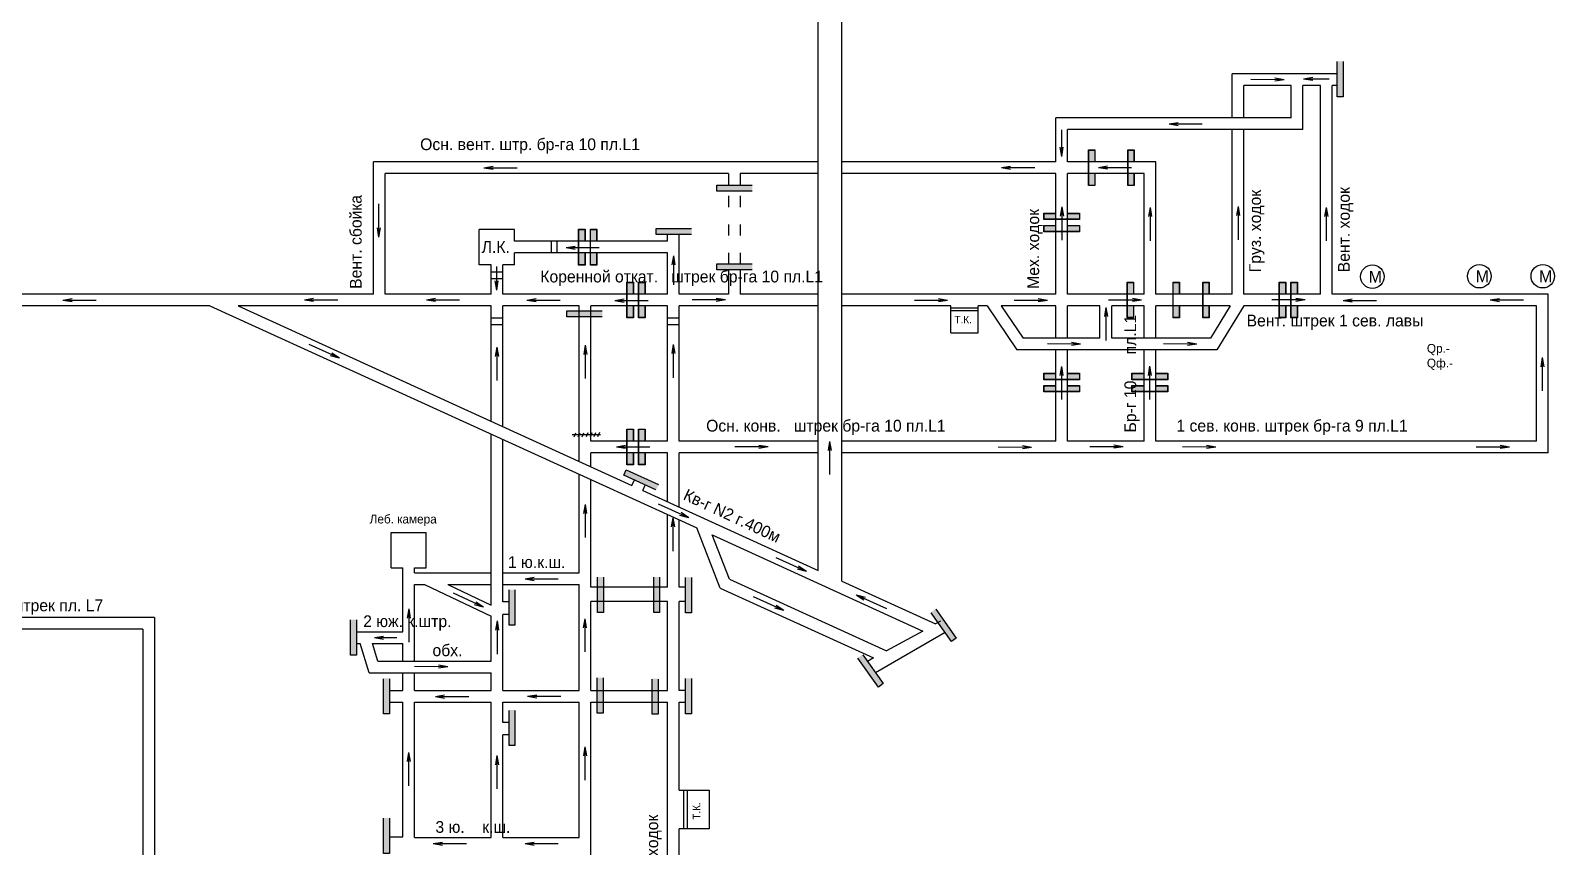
# Model space of a CAD drawing. Header units: millimetres. Extents: x -1405 to 845, y -571 to 479.
# Drawn here: x 58 to 576, y -167 to 111 of the extents above; entities that cross this region are included whole.
import ezdxf

# ---------------------------------------------------------------- set-up
doc = ezdxf.new("R2010")
doc.units = ezdxf.units.MM
for name, color, linetype in [('Датчики метана', 7, 'Continuous'), ('Двери', 7, 'Continuous'), ('Перемычки', 7, 'Continuous'), ('Струя', 7, 'Continuous')]:
    doc.layers.add(name, color=color, linetype=linetype)

msp = doc.modelspace()

# ---------------------------------------------------------------- hatches: boundary and pattern name
at = {"layer": 'Двери'}
h = msp.add_hatch(color=256, dxfattribs=at)
h.paths.add_polyline_path([(419.97, 65.89), (419.97, 69.99), (417.77, 69.99), (417.77, 65.89), (417.87, 65.89), (417.87, 69.89), (419.87, 69.89), (419.87, 65.89)])
h.paths.add_polyline_path([(417.87, 61.89), (417.87, 65.89), (417.77, 65.89), (417.77, 61.89)])
h.paths.add_polyline_path([(419.97, 57.79), (419.97, 61.89), (419.87, 61.89), (419.87, 57.89), (417.87, 57.89), (417.87, 61.89), (417.77, 61.89), (417.77, 57.79)])
h = msp.add_hatch(color=3, dxfattribs=at)
h.paths.add_polyline_path([(419.87, 69.89), (417.87, 69.89), (417.87, 65.89), (419.87, 65.89)])
h.paths.add_polyline_path([(417.87, 57.89), (419.87, 57.89), (419.87, 61.89), (417.87, 61.89)])
h = msp.add_hatch(color=256, dxfattribs=at)
h.paths.add_polyline_path([(433.34, 65.89), (433.34, 69.99), (431.14, 69.99), (431.14, 65.89), (431.24, 65.89), (431.24, 69.89), (433.24, 69.89), (433.24, 65.89)])
h.paths.add_polyline_path([(431.24, 61.89), (431.24, 65.89), (431.14, 65.89), (431.14, 61.89)])
h.paths.add_polyline_path([(433.34, 57.79), (433.34, 61.89), (433.24, 61.89), (433.24, 57.89), (431.24, 57.89), (431.24, 61.89), (431.14, 61.89), (431.14, 57.79)])
h = msp.add_hatch(color=3, dxfattribs=at)
h.paths.add_polyline_path([(433.24, 69.89), (431.24, 69.89), (431.24, 65.89), (433.24, 65.89)])
h.paths.add_polyline_path([(431.24, 57.89), (433.24, 57.89), (433.24, 61.89), (431.24, 61.89)])
h = msp.add_hatch(color=256, dxfattribs=at)
h.paths.add_polyline_path([(406.65, 48.44), (402.55, 48.44), (402.55, 46.24), (406.65, 46.24), (406.65, 46.34), (402.65, 46.34), (402.65, 48.34), (406.65, 48.34)])
h.paths.add_polyline_path([(410.65, 46.34), (406.65, 46.34), (406.65, 46.24), (410.65, 46.24)])
h.paths.add_polyline_path([(414.75, 48.44), (410.65, 48.44), (410.65, 48.34), (414.65, 48.34), (414.65, 46.34), (410.65, 46.34), (410.65, 46.24), (414.75, 46.24)])
h = msp.add_hatch(color=3, dxfattribs=at)
h.paths.add_polyline_path([(402.65, 48.34), (402.65, 46.34), (406.65, 46.34), (406.65, 48.34)])
h.paths.add_polyline_path([(414.65, 46.34), (414.65, 48.34), (410.65, 48.34), (410.65, 46.34)])
h = msp.add_hatch(color=256, dxfattribs=at)
h.paths.add_polyline_path([(246.52, 38.89), (246.52, 42.99), (244.32, 42.99), (244.32, 38.89), (244.42, 38.89), (244.42, 42.89), (246.42, 42.89), (246.42, 38.89)])
h.paths.add_polyline_path([(244.42, 34.89), (244.42, 38.89), (244.32, 38.89), (244.32, 34.89)])
h.paths.add_polyline_path([(246.52, 30.79), (246.52, 34.89), (246.42, 34.89), (246.42, 30.89), (244.42, 30.89), (244.42, 34.89), (244.32, 34.89), (244.32, 30.79)])
h = msp.add_hatch(color=3, dxfattribs=at)
h.paths.add_polyline_path([(246.42, 42.89), (244.42, 42.89), (244.42, 38.89), (246.42, 38.89)])
h.paths.add_polyline_path([(244.42, 30.89), (246.42, 30.89), (246.42, 34.89), (244.42, 34.89)])
h = msp.add_hatch(color=256, dxfattribs=at)
h.paths.add_polyline_path([(250.52, 38.89), (250.52, 42.99), (248.32, 42.99), (248.32, 38.89), (248.42, 38.89), (248.42, 42.89), (250.42, 42.89), (250.42, 38.89)])
h.paths.add_polyline_path([(248.42, 34.89), (248.42, 38.89), (248.32, 38.89), (248.32, 34.89)])
h.paths.add_polyline_path([(250.52, 30.79), (250.52, 34.89), (250.42, 34.89), (250.42, 30.89), (248.42, 30.89), (248.42, 34.89), (248.32, 34.89), (248.32, 30.79)])
h = msp.add_hatch(color=3, dxfattribs=at)
h.paths.add_polyline_path([(250.42, 42.89), (248.42, 42.89), (248.42, 38.89), (250.42, 38.89)])
h.paths.add_polyline_path([(248.42, 30.89), (250.42, 30.89), (250.42, 34.89), (248.42, 34.89)])
h = msp.add_hatch(color=256, dxfattribs=at)
h.paths.add_polyline_path([(406.65, 44.28), (402.55, 44.28), (402.55, 42.08), (406.65, 42.08), (406.65, 42.18), (402.65, 42.18), (402.65, 44.18), (406.65, 44.18)])
h.paths.add_polyline_path([(410.65, 42.18), (406.65, 42.18), (406.65, 42.08), (410.65, 42.08)])
h.paths.add_polyline_path([(414.75, 44.28), (410.65, 44.28), (410.65, 44.18), (414.65, 44.18), (414.65, 42.18), (410.65, 42.18), (410.65, 42.08), (414.75, 42.08)])
h = msp.add_hatch(color=3, dxfattribs=at)
h.paths.add_polyline_path([(402.65, 44.18), (402.65, 42.18), (406.65, 42.18), (406.65, 44.18)])
h.paths.add_polyline_path([(414.65, 42.18), (414.65, 44.18), (410.65, 44.18), (410.65, 42.18)])
h = msp.add_hatch(color=256, dxfattribs=at)
h.paths.add_polyline_path([(262.94, 20.89), (262.94, 24.99), (260.74, 24.99), (260.74, 20.89), (260.84, 20.89), (260.84, 24.89), (262.84, 24.89), (262.84, 20.89)])
h.paths.add_polyline_path([(260.84, 16.89), (260.84, 20.89), (260.74, 20.89), (260.74, 16.89)])
h.paths.add_polyline_path([(262.94, 12.79), (262.94, 16.89), (262.84, 16.89), (262.84, 12.89), (260.84, 12.89), (260.84, 16.89), (260.74, 16.89), (260.74, 12.79)])
h = msp.add_hatch(color=3, dxfattribs=at)
h.paths.add_polyline_path([(262.84, 24.89), (260.84, 24.89), (260.84, 20.89), (262.84, 20.89)])
h.paths.add_polyline_path([(260.84, 12.89), (262.84, 12.89), (262.84, 16.89), (260.84, 16.89)])
h = msp.add_hatch(color=256, dxfattribs=at)
h.paths.add_polyline_path([(266.94, 20.89), (266.94, 24.99), (264.74, 24.99), (264.74, 20.89), (264.84, 20.89), (264.84, 24.89), (266.84, 24.89), (266.84, 20.89)])
h.paths.add_polyline_path([(264.84, 16.89), (264.84, 20.89), (264.74, 20.89), (264.74, 16.89)])
h.paths.add_polyline_path([(266.94, 12.79), (266.94, 16.89), (266.84, 16.89), (266.84, 12.89), (264.84, 12.89), (264.84, 16.89), (264.74, 16.89), (264.74, 12.79)])
h = msp.add_hatch(color=3, dxfattribs=at)
h.paths.add_polyline_path([(266.84, 24.89), (264.84, 24.89), (264.84, 20.89), (266.84, 20.89)])
h.paths.add_polyline_path([(264.84, 12.89), (266.84, 12.89), (266.84, 16.89), (264.84, 16.89)])
h = msp.add_hatch(color=256, dxfattribs=at)
h.paths.add_polyline_path([(433.12, 20.89), (433.12, 24.99), (430.92, 24.99), (430.92, 20.89), (431.02, 20.89), (431.02, 24.89), (433.02, 24.89), (433.02, 20.89)])
h.paths.add_polyline_path([(431.02, 16.89), (431.02, 20.89), (430.92, 20.89), (430.92, 16.89)])
h.paths.add_polyline_path([(433.12, 12.79), (433.12, 16.89), (433.02, 16.89), (433.02, 12.89), (431.02, 12.89), (431.02, 16.89), (430.92, 16.89), (430.92, 12.79)])
h = msp.add_hatch(color=3, dxfattribs=at)
h.paths.add_polyline_path([(433.02, 24.89), (431.02, 24.89), (431.02, 20.89), (433.02, 20.89)])
h.paths.add_polyline_path([(431.02, 12.89), (433.02, 12.89), (433.02, 16.89), (431.02, 16.89)])
h = msp.add_hatch(color=256, dxfattribs=at)
h.paths.add_polyline_path([(448.72, 20.89), (448.72, 24.99), (446.52, 24.99), (446.52, 20.89), (446.62, 20.89), (446.62, 24.89), (448.62, 24.89), (448.62, 20.89)])
h.paths.add_polyline_path([(446.62, 16.89), (446.62, 20.89), (446.52, 20.89), (446.52, 16.89)])
h.paths.add_polyline_path([(448.72, 12.79), (448.72, 16.89), (448.62, 16.89), (448.62, 12.89), (446.62, 12.89), (446.62, 16.89), (446.52, 16.89), (446.52, 12.79)])
h = msp.add_hatch(color=3, dxfattribs=at)
h.paths.add_polyline_path([(448.62, 24.89), (446.62, 24.89), (446.62, 20.89), (448.62, 20.89)])
h.paths.add_polyline_path([(446.62, 12.89), (448.62, 12.89), (448.62, 16.89), (446.62, 16.89)])
h = msp.add_hatch(color=256, dxfattribs=at)
h.paths.add_polyline_path([(458.83, 20.89), (458.83, 24.99), (456.63, 24.99), (456.63, 20.89), (456.73, 20.89), (456.73, 24.89), (458.73, 24.89), (458.73, 20.89)])
h.paths.add_polyline_path([(456.73, 16.89), (456.73, 20.89), (456.63, 20.89), (456.63, 16.89)])
h.paths.add_polyline_path([(458.83, 12.79), (458.83, 16.89), (458.73, 16.89), (458.73, 12.89), (456.73, 12.89), (456.73, 16.89), (456.63, 16.89), (456.63, 12.79)])
h = msp.add_hatch(color=3, dxfattribs=at)
h.paths.add_polyline_path([(458.73, 24.89), (456.73, 24.89), (456.73, 20.89), (458.73, 20.89)])
h.paths.add_polyline_path([(456.73, 12.89), (458.73, 12.89), (458.73, 16.89), (456.73, 16.89)])
h = msp.add_hatch(color=256, dxfattribs=at)
h.paths.add_polyline_path([(484.84, 20.89), (484.84, 24.99), (482.64, 24.99), (482.64, 20.89), (482.74, 20.89), (482.74, 24.89), (484.74, 24.89), (484.74, 20.89)])
h.paths.add_polyline_path([(482.74, 16.89), (482.74, 20.89), (482.64, 20.89), (482.64, 16.89)])
h.paths.add_polyline_path([(484.84, 12.79), (484.84, 16.89), (484.74, 16.89), (484.74, 12.89), (482.74, 12.89), (482.74, 16.89), (482.64, 16.89), (482.64, 12.79)])
h = msp.add_hatch(color=3, dxfattribs=at)
h.paths.add_polyline_path([(484.74, 24.89), (482.74, 24.89), (482.74, 20.89), (484.74, 20.89)])
h.paths.add_polyline_path([(482.74, 12.89), (484.74, 12.89), (484.74, 16.89), (482.74, 16.89)])
h = msp.add_hatch(color=256, dxfattribs=at)
h.paths.add_polyline_path([(488.84, 20.89), (488.84, 24.99), (486.64, 24.99), (486.64, 20.89), (486.74, 20.89), (486.74, 24.89), (488.74, 24.89), (488.74, 20.89)])
h.paths.add_polyline_path([(486.74, 16.89), (486.74, 20.89), (486.64, 20.89), (486.64, 16.89)])
h.paths.add_polyline_path([(488.84, 12.79), (488.84, 16.89), (488.74, 16.89), (488.74, 12.89), (486.74, 12.89), (486.74, 16.89), (486.64, 16.89), (486.64, 12.79)])
h = msp.add_hatch(color=3, dxfattribs=at)
h.paths.add_polyline_path([(488.74, 24.89), (486.74, 24.89), (486.74, 20.89), (488.74, 20.89)])
h.paths.add_polyline_path([(486.74, 12.89), (488.74, 12.89), (488.74, 16.89), (486.74, 16.89)])
h = msp.add_hatch(color=256, dxfattribs=at)
h.paths.add_polyline_path([(406.65, -6.05), (402.55, -6.05), (402.55, -8.25), (406.65, -8.25), (406.65, -8.15), (402.65, -8.15), (402.65, -6.15), (406.65, -6.15)])
h.paths.add_polyline_path([(410.65, -8.15), (406.65, -8.15), (406.65, -8.25), (410.65, -8.25)])
h.paths.add_polyline_path([(414.75, -6.05), (410.65, -6.05), (410.65, -6.15), (414.65, -6.15), (414.65, -8.15), (410.65, -8.15), (410.65, -8.25), (414.75, -8.25)])
h = msp.add_hatch(color=256, dxfattribs=at)
h.paths.add_polyline_path([(406.65, -10.2), (402.55, -10.2), (402.55, -12.4), (406.65, -12.4), (406.65, -12.3), (402.65, -12.3), (402.65, -10.3), (406.65, -10.3)])
h.paths.add_polyline_path([(410.65, -12.3), (406.65, -12.3), (406.65, -12.4), (410.65, -12.4)])
h.paths.add_polyline_path([(414.75, -10.2), (410.65, -10.2), (410.65, -10.3), (414.65, -10.3), (414.65, -12.3), (410.65, -12.3), (410.65, -12.4), (414.75, -12.4)])
h = msp.add_hatch(color=3, dxfattribs=at)
h.paths.add_polyline_path([(402.65, -6.15), (402.65, -8.15), (406.65, -8.15), (406.65, -6.15)])
h.paths.add_polyline_path([(414.65, -8.15), (414.65, -6.15), (410.65, -6.15), (410.65, -8.15)])
h = msp.add_hatch(color=3, dxfattribs=at)
h.paths.add_polyline_path([(402.65, -10.3), (402.65, -12.3), (406.65, -12.3), (406.65, -10.3)])
h.paths.add_polyline_path([(414.65, -12.3), (414.65, -10.3), (410.65, -10.3), (410.65, -12.3)])
h = msp.add_hatch(color=256, dxfattribs=at)
h.paths.add_polyline_path([(436.65, -6.05), (432.55, -6.05), (432.55, -8.25), (436.65, -8.25), (436.65, -8.15), (432.65, -8.15), (432.65, -6.15), (436.65, -6.15)])
h.paths.add_polyline_path([(440.65, -8.15), (436.65, -8.15), (436.65, -8.25), (440.65, -8.25)])
h.paths.add_polyline_path([(444.75, -6.05), (440.65, -6.05), (440.65, -6.15), (444.65, -6.15), (444.65, -8.15), (440.65, -8.15), (440.65, -8.25), (444.75, -8.25)])
h = msp.add_hatch(color=256, dxfattribs=at)
h.paths.add_polyline_path([(436.65, -10.2), (432.55, -10.2), (432.55, -12.4), (436.65, -12.4), (436.65, -12.3), (432.65, -12.3), (432.65, -10.3), (436.65, -10.3)])
h.paths.add_polyline_path([(440.65, -12.3), (436.65, -12.3), (436.65, -12.4), (440.65, -12.4)])
h.paths.add_polyline_path([(444.75, -10.2), (440.65, -10.2), (440.65, -10.3), (444.65, -10.3), (444.65, -12.3), (440.65, -12.3), (440.65, -12.4), (444.75, -12.4)])
h = msp.add_hatch(color=3, dxfattribs=at)
h.paths.add_polyline_path([(432.65, -6.15), (432.65, -8.15), (436.65, -8.15), (436.65, -6.15)])
h.paths.add_polyline_path([(444.65, -8.15), (444.65, -6.15), (440.65, -6.15), (440.65, -8.15)])
h = msp.add_hatch(color=3, dxfattribs=at)
h.paths.add_polyline_path([(432.65, -10.3), (432.65, -12.3), (436.65, -12.3), (436.65, -10.3)])
h.paths.add_polyline_path([(444.65, -12.3), (444.65, -10.3), (440.65, -10.3), (440.65, -12.3)])
h = msp.add_hatch(color=256, dxfattribs=at)
h.paths.add_polyline_path([(262.94, -29.11), (262.94, -25.01), (260.74, -25.01), (260.74, -29.11), (260.84, -29.11), (260.84, -25.11), (262.84, -25.11), (262.84, -29.11)])
h.paths.add_polyline_path([(260.84, -33.11), (260.84, -29.11), (260.74, -29.11), (260.74, -33.11)])
h.paths.add_polyline_path([(262.94, -37.21), (262.94, -33.11), (262.84, -33.11), (262.84, -37.11), (260.84, -37.11), (260.84, -33.11), (260.74, -33.11), (260.74, -37.21)])
h = msp.add_hatch(color=3, dxfattribs=at)
h.paths.add_polyline_path([(262.84, -25.11), (260.84, -25.11), (260.84, -29.11), (262.84, -29.11)])
h.paths.add_polyline_path([(260.84, -37.11), (262.84, -37.11), (262.84, -33.11), (260.84, -33.11)])
h = msp.add_hatch(color=256, dxfattribs=at)
h.paths.add_polyline_path([(266.94, -29.11), (266.94, -25.01), (264.74, -25.01), (264.74, -29.11), (264.84, -29.11), (264.84, -25.11), (266.84, -25.11), (266.84, -29.11)])
h.paths.add_polyline_path([(264.84, -33.11), (264.84, -29.11), (264.74, -29.11), (264.74, -33.11)])
h.paths.add_polyline_path([(266.94, -37.21), (266.94, -33.11), (266.84, -33.11), (266.84, -37.11), (264.84, -37.11), (264.84, -33.11), (264.74, -33.11), (264.74, -37.21)])
h = msp.add_hatch(color=3, dxfattribs=at)
h.paths.add_polyline_path([(266.84, -25.11), (264.84, -25.11), (264.84, -29.11), (266.84, -29.11)])
h.paths.add_polyline_path([(264.84, -37.11), (266.84, -37.11), (266.84, -33.11), (264.84, -33.11)])
at = {"layer": 'Перемычки'}
h = msp.add_hatch(color=256, dxfattribs=at)
h.paths.add_polyline_path([(504.48, 87.89), (504.48, 91.99), (504.38, 91.99), (504.38, 87.99), (502.38, 87.99), (502.38, 91.99), (502.28, 91.99), (502.28, 87.89)])
h.paths.add_polyline_path([(504.38, 91.99), (504.48, 91.99), (504.48, 100.09), (502.28, 100.09), (502.28, 91.99), (502.38, 91.99), (502.38, 99.99), (504.38, 99.99)])
h = msp.add_hatch(color=3, dxfattribs=at)
h.paths.add_polyline_path([(502.38, 87.99), (504.38, 87.99), (504.38, 91.99), (502.38, 91.99)])
h.paths.add_polyline_path([(504.38, 95.99), (502.38, 95.99), (502.38, 91.99), (504.38, 91.99)])
h.paths.add_polyline_path([(504.38, 95.99), (504.38, 99.99), (502.38, 99.99), (502.38, 95.99)])
h = msp.add_hatch(color=256, dxfattribs=at)
h.paths.add_polyline_path([(291.24, 55.83), (295.34, 55.83), (295.34, 55.93), (291.34, 55.93), (291.34, 57.93), (295.34, 57.93), (295.34, 58.03), (291.24, 58.03)])
h.paths.add_polyline_path([(295.34, 55.93), (295.34, 55.83), (303.44, 55.82), (303.44, 58.02), (295.34, 58.03), (295.34, 57.93), (303.34, 57.92), (303.34, 55.92)])
h = msp.add_hatch(color=3, dxfattribs=at)
h.paths.add_polyline_path([(291.34, 57.93), (291.34, 55.93), (295.34, 55.93), (295.34, 57.93)])
h.paths.add_polyline_path([(299.34, 55.92), (299.34, 57.92), (295.34, 57.93), (295.34, 55.93)])
h.paths.add_polyline_path([(299.34, 55.92), (303.34, 55.92), (303.34, 57.92), (299.34, 57.92)])
h = msp.add_hatch(color=256, dxfattribs=at)
h.paths.add_polyline_path([(270.62, 41.12), (274.72, 41.12), (274.72, 41.22), (270.72, 41.22), (270.73, 43.22), (274.73, 43.22), (274.73, 43.32), (270.63, 43.32)])
h.paths.add_polyline_path([(274.72, 41.22), (274.72, 41.12), (282.82, 41.11), (282.83, 43.31), (274.73, 43.32), (274.73, 43.22), (282.73, 43.21), (282.72, 41.21)])
h = msp.add_hatch(color=3, dxfattribs=at)
h.paths.add_polyline_path([(270.73, 43.22), (270.72, 41.22), (274.72, 41.22), (274.73, 43.22)])
h.paths.add_polyline_path([(278.72, 41.21), (278.73, 43.21), (274.73, 43.22), (274.72, 41.22)])
h.paths.add_polyline_path([(278.72, 41.21), (282.72, 41.21), (282.73, 43.21), (278.73, 43.21)])
h = msp.add_hatch(color=256, dxfattribs=at)
h.paths.add_polyline_path([(291.24, 29.07), (295.34, 29.07), (295.34, 29.17), (291.34, 29.17), (291.34, 31.17), (295.34, 31.17), (295.34, 31.27), (291.24, 31.27)])
h.paths.add_polyline_path([(295.34, 29.17), (295.34, 29.07), (303.44, 29.06), (303.44, 31.26), (295.34, 31.27), (295.34, 31.17), (303.34, 31.16), (303.34, 29.16)])
h = msp.add_hatch(color=3, dxfattribs=at)
h.paths.add_polyline_path([(291.34, 31.17), (291.34, 29.17), (295.34, 29.17), (295.34, 31.17)])
h.paths.add_polyline_path([(299.34, 29.16), (299.34, 31.16), (295.34, 31.17), (295.34, 29.17)])
h.paths.add_polyline_path([(299.34, 29.16), (303.34, 29.16), (303.34, 31.16), (299.34, 31.16)])
h = msp.add_hatch(color=256, dxfattribs=at)
h.paths.add_polyline_path([(240.23, 13.11), (244.33, 13.11), (244.33, 13.21), (240.33, 13.21), (240.33, 15.21), (244.33, 15.21), (244.33, 15.31), (240.23, 15.31)])
h.paths.add_polyline_path([(244.33, 13.21), (244.33, 13.11), (252.43, 13.1), (252.43, 15.3), (244.33, 15.31), (244.33, 15.21), (252.33, 15.2), (252.33, 13.2)])
h = msp.add_hatch(color=3, dxfattribs=at)
h.paths.add_polyline_path([(240.33, 15.21), (240.33, 13.21), (244.33, 13.21), (244.33, 15.21)])
h.paths.add_polyline_path([(248.33, 13.2), (248.33, 15.2), (244.33, 15.21), (244.33, 13.21)])
h.paths.add_polyline_path([(248.33, 13.2), (252.33, 13.2), (252.33, 15.2), (248.33, 15.2)])
h = msp.add_hatch(color=256, dxfattribs=at)
h.paths.add_polyline_path([(259.58, -40.73), (263.3, -42.45), (263.34, -42.36), (259.71, -40.68), (260.55, -38.87), (264.18, -40.54), (264.22, -40.45), (260.5, -38.73)])
h.paths.add_polyline_path([(263.34, -42.36), (263.3, -42.45), (270.66, -45.83), (271.58, -43.84), (264.22, -40.45), (264.18, -40.54), (271.45, -43.88), (270.61, -45.7)])
h = msp.add_hatch(color=3, dxfattribs=at)
h.paths.add_polyline_path([(260.55, -38.87), (259.71, -40.68), (263.34, -42.36), (264.18, -40.54)])
h.paths.add_polyline_path([(266.98, -44.03), (267.81, -42.21), (264.18, -40.54), (263.34, -42.36)])
h.paths.add_polyline_path([(266.98, -44.03), (270.61, -45.7), (271.45, -43.88), (267.81, -42.21)])
h = msp.add_hatch(color=256, dxfattribs=at)
h.paths.add_polyline_path([(252.86, -87.53), (252.86, -83.43), (252.76, -83.43), (252.76, -87.43), (250.76, -87.43), (250.76, -83.43), (250.66, -83.43), (250.66, -87.53)])
h.paths.add_polyline_path([(252.76, -83.43), (252.86, -83.43), (252.86, -75.33), (250.66, -75.33), (250.66, -83.43), (250.76, -83.43), (250.76, -75.43), (252.76, -75.43)])
h = msp.add_hatch(color=3, dxfattribs=at)
h.paths.add_polyline_path([(250.76, -87.43), (252.76, -87.43), (252.76, -83.43), (250.76, -83.43)])
h.paths.add_polyline_path([(252.76, -79.43), (250.76, -79.43), (250.76, -83.43), (252.76, -83.43)])
h.paths.add_polyline_path([(252.76, -79.43), (252.76, -75.43), (250.76, -75.43), (250.76, -79.43)])
h = msp.add_hatch(color=256, dxfattribs=at)
h.paths.add_polyline_path([(271.96, -87.53), (271.96, -83.43), (271.86, -83.43), (271.86, -87.43), (269.86, -87.43), (269.86, -83.43), (269.76, -83.43), (269.76, -87.53)])
h.paths.add_polyline_path([(271.86, -83.43), (271.96, -83.43), (271.96, -75.33), (269.76, -75.33), (269.76, -83.43), (269.86, -83.43), (269.86, -75.43), (271.86, -75.43)])
h = msp.add_hatch(color=3, dxfattribs=at)
h.paths.add_polyline_path([(269.86, -87.43), (271.86, -87.43), (271.86, -83.43), (269.86, -83.43)])
h.paths.add_polyline_path([(271.86, -79.43), (269.86, -79.43), (269.86, -83.43), (271.86, -83.43)])
h.paths.add_polyline_path([(271.86, -79.43), (271.86, -75.43), (269.86, -75.43), (269.86, -79.43)])
h = msp.add_hatch(color=256, dxfattribs=at)
h.paths.add_polyline_path([(282.78, -87.68), (282.78, -83.58), (282.68, -83.58), (282.68, -87.58), (280.68, -87.58), (280.68, -83.58), (280.58, -83.58), (280.58, -87.68)])
h.paths.add_polyline_path([(282.68, -83.58), (282.78, -83.58), (282.78, -75.48), (280.58, -75.48), (280.58, -83.58), (280.68, -83.58), (280.68, -75.58), (282.68, -75.58)])
h = msp.add_hatch(color=3, dxfattribs=at)
h.paths.add_polyline_path([(280.68, -87.58), (282.68, -87.58), (282.68, -83.58), (280.68, -83.58)])
h.paths.add_polyline_path([(282.68, -79.58), (280.68, -79.58), (280.68, -83.58), (282.68, -83.58)])
h.paths.add_polyline_path([(282.68, -79.58), (282.68, -75.58), (280.68, -75.58), (280.68, -79.58)])
h = msp.add_hatch(color=256, dxfattribs=at)
h.paths.add_polyline_path([(222.78, -91.84), (222.78, -87.74), (222.68, -87.74), (222.68, -91.74), (220.68, -91.74), (220.68, -87.74), (220.58, -87.74), (220.58, -91.84)])
h.paths.add_polyline_path([(222.68, -87.74), (222.78, -87.74), (222.78, -79.64), (220.58, -79.64), (220.58, -87.74), (220.68, -87.74), (220.68, -79.74), (222.68, -79.74)])
h = msp.add_hatch(color=3, dxfattribs=at)
h.paths.add_polyline_path([(220.68, -91.74), (222.68, -91.74), (222.68, -87.74), (220.68, -87.74)])
h.paths.add_polyline_path([(222.68, -83.74), (220.68, -83.74), (220.68, -87.74), (222.68, -87.74)])
h.paths.add_polyline_path([(222.68, -83.74), (222.68, -79.74), (220.68, -79.74), (220.68, -83.74)])
h = msp.add_hatch(color=256, dxfattribs=at)
h.paths.add_polyline_path([(372.93, -96.15), (370.55, -92.81), (370.47, -92.87), (372.79, -96.13), (371.16, -97.29), (368.84, -94.03), (368.76, -94.09), (371.14, -97.43)])
h.paths.add_polyline_path([(370.47, -92.87), (370.55, -92.81), (365.85, -86.21), (364.06, -87.49), (368.76, -94.09), (368.84, -94.03), (364.2, -87.51), (365.83, -86.35)])
h = msp.add_hatch(color=3, dxfattribs=at)
h.paths.add_polyline_path([(371.16, -97.29), (372.79, -96.13), (370.47, -92.87), (368.84, -94.03)])
h.paths.add_polyline_path([(368.15, -89.61), (366.52, -90.77), (368.84, -94.03), (370.47, -92.87)])
h.paths.add_polyline_path([(368.15, -89.61), (365.83, -86.35), (364.2, -87.51), (366.52, -90.77)])
h = msp.add_hatch(color=256, dxfattribs=at)
h.paths.add_polyline_path([(168.87, -102.07), (168.87, -97.97), (168.77, -97.97), (168.77, -101.97), (166.77, -101.97), (166.77, -97.97), (166.67, -97.97), (166.67, -102.07)])
h.paths.add_polyline_path([(168.77, -97.97), (168.87, -97.97), (168.87, -89.87), (166.67, -89.87), (166.67, -97.97), (166.77, -97.97), (166.77, -89.97), (168.77, -89.97)])
h = msp.add_hatch(color=3, dxfattribs=at)
h.paths.add_polyline_path([(166.77, -101.97), (168.77, -101.97), (168.77, -97.97), (166.77, -97.97)])
h.paths.add_polyline_path([(168.77, -93.97), (166.77, -93.97), (166.77, -97.97), (168.77, -97.97)])
h.paths.add_polyline_path([(168.77, -93.97), (168.77, -89.97), (166.77, -89.97), (166.77, -93.97)])
h = msp.add_hatch(color=256, dxfattribs=at)
h.paths.add_polyline_path([(348.06, -111.66), (345.68, -108.32), (345.6, -108.38), (347.92, -111.63), (346.29, -112.79), (343.97, -109.54), (343.89, -109.59), (346.27, -112.93)])
h.paths.add_polyline_path([(345.6, -108.38), (345.68, -108.32), (340.98, -101.72), (339.19, -103), (343.89, -109.59), (343.97, -109.54), (339.33, -103.02), (340.96, -101.86)])
h = msp.add_hatch(color=3, dxfattribs=at)
h.paths.add_polyline_path([(346.29, -112.79), (347.92, -111.63), (345.6, -108.38), (343.97, -109.54)])
h.paths.add_polyline_path([(343.28, -105.12), (341.65, -106.28), (343.97, -109.54), (345.6, -108.38)])
h.paths.add_polyline_path([(343.28, -105.12), (340.96, -101.86), (339.33, -103.02), (341.65, -106.28)])
h = msp.add_hatch(color=256, dxfattribs=at)
h.paths.add_polyline_path([(180.09, -122.07), (180.09, -117.97), (179.99, -117.97), (179.99, -121.97), (177.99, -121.97), (177.99, -117.97), (177.89, -117.97), (177.89, -122.07)])
h.paths.add_polyline_path([(179.99, -117.97), (180.09, -117.97), (180.09, -109.87), (177.89, -109.87), (177.89, -117.97), (177.99, -117.97), (177.99, -109.97), (179.99, -109.97)])
h = msp.add_hatch(color=3, dxfattribs=at)
h.paths.add_polyline_path([(177.99, -121.97), (179.99, -121.97), (179.99, -117.97), (177.99, -117.97)])
h.paths.add_polyline_path([(179.99, -113.97), (177.99, -113.97), (177.99, -117.97), (179.99, -117.97)])
h.paths.add_polyline_path([(179.99, -113.97), (179.99, -109.97), (177.99, -109.97), (177.99, -113.97)])
h = msp.add_hatch(color=256, dxfattribs=at)
h.paths.add_polyline_path([(252.78, -121.76), (252.78, -117.66), (252.68, -117.66), (252.68, -121.66), (250.68, -121.66), (250.68, -117.66), (250.58, -117.66), (250.58, -121.76)])
h.paths.add_polyline_path([(252.68, -117.66), (252.78, -117.66), (252.78, -109.56), (250.58, -109.56), (250.58, -117.66), (250.68, -117.66), (250.68, -109.66), (252.68, -109.66)])
h = msp.add_hatch(color=3, dxfattribs=at)
h.paths.add_polyline_path([(250.68, -121.66), (252.68, -121.66), (252.68, -117.66), (250.68, -117.66)])
h.paths.add_polyline_path([(252.68, -113.66), (250.68, -113.66), (250.68, -117.66), (252.68, -117.66)])
h.paths.add_polyline_path([(252.68, -113.66), (252.68, -109.66), (250.68, -109.66), (250.68, -113.66)])
h = msp.add_hatch(color=256, dxfattribs=at)
h.paths.add_polyline_path([(271.45, -122.17), (271.45, -118.07), (271.35, -118.07), (271.35, -122.07), (269.35, -122.07), (269.35, -118.07), (269.25, -118.07), (269.25, -122.17)])
h.paths.add_polyline_path([(271.35, -118.07), (271.45, -118.07), (271.45, -109.97), (269.25, -109.97), (269.25, -118.07), (269.35, -118.07), (269.35, -110.07), (271.35, -110.07)])
h = msp.add_hatch(color=3, dxfattribs=at)
h.paths.add_polyline_path([(269.35, -122.07), (271.35, -122.07), (271.35, -118.07), (269.35, -118.07)])
h.paths.add_polyline_path([(271.35, -114.07), (269.35, -114.07), (269.35, -118.07), (271.35, -118.07)])
h.paths.add_polyline_path([(271.35, -114.07), (271.35, -110.07), (269.35, -110.07), (269.35, -114.07)])
h = msp.add_hatch(color=256, dxfattribs=at)
h.paths.add_polyline_path([(282.78, -122), (282.78, -117.9), (282.68, -117.9), (282.68, -121.9), (280.68, -121.9), (280.68, -117.9), (280.58, -117.9), (280.58, -122)])
h.paths.add_polyline_path([(282.68, -117.9), (282.78, -117.9), (282.78, -109.8), (280.58, -109.8), (280.58, -117.9), (280.68, -117.9), (280.68, -109.9), (282.68, -109.9)])
h = msp.add_hatch(color=3, dxfattribs=at)
h.paths.add_polyline_path([(280.68, -121.9), (282.68, -121.9), (282.68, -117.9), (280.68, -117.9)])
h.paths.add_polyline_path([(282.68, -113.9), (280.68, -113.9), (280.68, -117.9), (282.68, -117.9)])
h.paths.add_polyline_path([(282.68, -113.9), (282.68, -109.9), (280.68, -109.9), (280.68, -113.9)])
h = msp.add_hatch(color=256, dxfattribs=at)
h.paths.add_polyline_path([(222.78, -132.85), (222.78, -128.75), (222.68, -128.75), (222.68, -132.75), (220.68, -132.75), (220.68, -128.75), (220.58, -128.75), (220.58, -132.85)])
h.paths.add_polyline_path([(222.68, -128.75), (222.78, -128.75), (222.78, -120.65), (220.58, -120.65), (220.58, -128.75), (220.68, -128.75), (220.68, -120.75), (222.68, -120.75)])
h = msp.add_hatch(color=3, dxfattribs=at)
h.paths.add_polyline_path([(220.68, -132.75), (222.68, -132.75), (222.68, -128.75), (220.68, -128.75)])
h.paths.add_polyline_path([(222.68, -124.75), (220.68, -124.75), (220.68, -128.75), (222.68, -128.75)])
h.paths.add_polyline_path([(222.68, -124.75), (222.68, -120.75), (220.68, -120.75), (220.68, -124.75)])
h = msp.add_hatch(color=256, dxfattribs=at)
h.paths.add_polyline_path([(180.09, -169.54), (180.09, -165.44), (179.99, -165.44), (179.99, -169.44), (177.99, -169.44), (177.99, -165.44), (177.89, -165.44), (177.89, -169.54)])
h.paths.add_polyline_path([(179.99, -165.44), (180.09, -165.44), (180.09, -157.34), (177.89, -157.34), (177.89, -165.44), (177.99, -165.44), (177.99, -157.44), (179.99, -157.44)])
h = msp.add_hatch(color=3, dxfattribs=at)
h.paths.add_polyline_path([(177.99, -169.44), (179.99, -169.44), (179.99, -165.44), (177.99, -165.44)])
h.paths.add_polyline_path([(179.99, -161.44), (177.99, -161.44), (177.99, -165.44), (179.99, -165.44)])
h.paths.add_polyline_path([(179.99, -161.44), (179.99, -157.44), (177.99, -157.44), (177.99, -161.44)])

# ---------------------------------------------------------------- linework, layer by layer
for p, q in [((333.84, -76.78), (333.84, 295.82)), ((325.84, -73.13), (325.84, 287.32)), ((500.65, 95.89), (466.65, 95.89)), ((466.65, 80.89), (466.65, 95.89)), ((502.38, 95.89), (500.65, 95.89)), ((486.65, 91.89), (470.65, 91.89)), ((470.65, 80.89), (470.65, 91.89)), ((486.65, 80.89), (486.65, 91.89)), ((496.65, 91.89), (490.65, 91.89)), ((490.65, 76.89), (490.65, 91.89)), ((496.65, 20.89), (496.65, 91.89)), ((500.65, 20.89), (500.65, 91.89)), ((502.38, 91.89), (500.65, 91.89)), ((486.65, 80.89), (406.65, 80.89)), ((406.65, 65.89), (406.65, 80.89)), ((490.65, 76.89), (410.65, 76.89)), ((410.65, 65.89), (410.65, 76.89)), ((466.65, 20.89), (466.65, 76.89)), ((470.65, 20.89), (470.65, 76.89)), ((174.52, 20.89), (174.52, 65.89)), ((325.84, 65.89), (174.52, 65.89)), ((406.65, 65.89), (333.84, 65.89)), ((440.65, 65.89), (410.65, 65.89)), ((440.65, 20.89), (440.65, 65.89)), ((178.52, 20.89), (178.52, 61.89)), ((295.36, 61.89), (178.52, 61.89)), ((295.36, 61.89), (295.36, 59.71)), ((295.36, 59.71), (295.36, 58.07)), ((325.84, 61.89), (299.23, 61.89)), ((299.23, 61.89), (299.23, 58.07)), ((406.65, 61.89), (333.84, 61.89)), ((406.65, 20.89), (406.65, 61.89)), ((410.65, 20.89), (410.65, 61.89)), ((436.65, 61.89), (410.65, 61.89)), ((436.65, 20.89), (436.65, 61.89)), ((295.36, 54.28), (295.36, 50.46)), ((299.23, 54.28), (299.23, 50.46)), ((210.52, 30.89), (210.52, 42.89)), ((222.52, 42.89), (210.52, 42.89)), ((222.52, 38.89), (222.52, 42.89)), ((295.36, 44.6), (295.36, 40.78)), ((299.23, 44.6), (299.23, 40.78)), ((274.52, 38.89), (222.52, 38.89)), ((274.52, 38.89), (274.52, 41.15)), ((278.52, 20.89), (278.52, 41.23)), ((222.52, 30.89), (222.52, 34.89)), ((274.52, 34.89), (222.52, 34.89)), ((274.52, 20.89), (274.52, 34.89)), ((295.36, 34.92), (295.36, 31.1)), ((299.23, 34.92), (299.23, 31.1)), ((214.52, 30.89), (210.52, 30.89)), ((214.52, 20.89), (214.52, 30.89)), ((222.52, 30.89), (218.52, 30.89)), ((218.52, 20.89), (218.52, 30.89)), ((295.36, 29.17), (295.36, 20.89)), ((299.23, 29.16), (299.23, 20.89)), ((174.52, 20.89), (21.49, 20.89)), ((214.52, 20.89), (178.52, 20.89)), ((274.52, 20.89), (218.52, 20.89)), ((295.36, 20.89), (278.52, 20.89)), ((325.84, 20.89), (299.23, 20.89)), ((406.65, 20.89), (333.84, 20.89)), ((436.65, 20.89), (410.65, 20.89)), ((466.65, 20.89), (440.65, 20.89)), ((496.65, 20.89), (470.65, 20.89)), ((574.17, 20.89), (500.65, 20.89)), ((574.17, -33.11), (574.17, 20.89)), ((118.88, 16.89), (21.49, 16.89)), ((118.88, 16.89), (284.51, -58.67)), ((214.52, 16.89), (128.52, 16.89)), ((128.52, 16.89), (262.44, -44.2)), ((214.52, -22.34), (214.52, 16.89)), ((244.52, 16.89), (218.52, 16.89)), ((218.52, -24.17), (218.52, 16.89)), ((244.52, -36.03), (244.52, 16.89)), ((248.52, -29.11), (248.52, 16.89)), ((274.52, 16.89), (248.52, 16.89)), ((274.52, -29.11), (274.52, 16.89)), ((278.52, -29.11), (278.52, 16.89)), ((325.84, 16.89), (278.52, 16.89)), ((370.91, 16.89), (333.84, 16.89)), ((370.91, 7.71), (370.91, 16.89)), ((383.28, 16.89), (380.19, 16.89)), ((380.19, 7.71), (380.19, 16.89)), ((383.28, 16.89), (393.39, 1.89)), ((388.1, 16.89), (395.52, 5.89)), ((406.65, 16.89), (388.1, 16.89)), ((406.65, 5.89), (406.65, 16.89)), ((410.65, 5.89), (410.65, 16.89)), ((421.65, 16.89), (410.65, 16.89)), ((421.65, 5.89), (421.65, 16.89)), ((436.65, 16.89), (425.65, 16.89)), ((425.65, 5.89), (425.65, 16.89)), ((436.65, 5.89), (436.65, 16.89)), ((465.96, 16.89), (440.65, 16.89)), ((440.65, 5.89), (440.65, 16.89)), ((465.96, 16.89), (459.21, 5.89)), ((470.65, 16.89), (461.45, 1.89)), ((570.17, 16.89), (470.65, 16.89)), ((570.17, -29.11), (570.17, 16.89)), ((370.91, 7.71), (380.19, 7.71)), ((421.65, 5.89), (395.52, 5.89)), ((459.21, 5.89), (425.65, 5.89)), ((461.45, 1.89), (393.39, 1.89)), ((406.65, -29.11), (406.65, 1.89)), ((410.65, -29.11), (410.65, 1.89)), ((436.65, -29.11), (436.65, 1.89)), ((440.65, -29.11), (440.65, 1.89)), ((214.52, -84.95), (214.52, -26.74)), ((218.52, -83.8), (218.52, -28.56)), ((251.74, -27), (242.1, -27)), ((243.29, -26.38), (242.68, -27.78)), ((244.69, -26.38), (244.08, -27.78)), ((246.03, -26.4), (245.42, -27.79)), ((247.5, -26.33), (246.89, -27.72)), ((248.84, -26.34), (248.23, -27.74)), ((274.52, -29.11), (248.52, -29.11)), ((250.12, -26.3), (249.51, -27.7)), ((251.39, -26.23), (250.78, -27.63)), ((325.84, -29.11), (278.52, -29.11)), ((406.65, -29.11), (333.84, -29.11)), ((436.65, -29.11), (410.65, -29.11)), ((570.17, -29.11), (440.65, -29.11)), ((274.52, -33.11), (248.52, -33.11)), ((248.52, -37.85), (248.52, -33.11)), ((274.52, -49.71), (274.52, -33.11)), ((278.52, -51.54), (278.52, -33.11)), ((325.84, -33.11), (278.52, -33.11)), ((574.17, -33.11), (333.84, -33.11)), ((244.52, -73.97), (244.52, -40.42)), ((248.52, -78.82), (248.52, -42.25)), ((262.44, -44.2), (263.3, -42.33)), ((266.14, -45.89), (266.98, -44.07)), ((266.14, -45.89), (325.84, -73.13)), ((274.52, -78.82), (274.52, -54.11)), ((278.52, -65.1), (278.52, -55.94)), ((180.52, -72.19), (180.52, -60.19)), ((180.52, -60.19), (192.52, -60.19)), ((192.52, -64.19), (192.52, -60.19)), ((292.47, -79.11), (284.51, -58.67)), ((295.61, -76.14), (289.73, -61.05)), ((289.73, -61.05), (361.4, -93.75)), ((192.52, -72.19), (192.52, -64.19)), ((278.52, -78.82), (278.52, -65.1)), ((180.52, -72.19), (184.52, -72.19)), ((184.52, -93.97), (184.52, -72.19)), ((188.52, -73.97), (188.52, -72.19)), ((188.52, -72.19), (192.52, -72.19)), ((188.52, -73.97), (201.24, -73.97)), ((201.24, -73.97), (214.52, -73.97)), ((218.52, -73.97), (244.52, -73.97)), ((295.61, -76.14), (349.07, -100.53)), ((333.84, -76.78), (365.77, -91.35)), ((188.52, -77.97), (191.91, -77.97)), ((188.52, -103.97), (188.52, -77.97)), ((191.91, -77.97), (214.52, -88.69)), ((199.79, -77.97), (214.52, -84.95)), ((199.79, -77.97), (214.52, -77.97)), ((218.52, -77.97), (244.52, -77.97)), ((244.52, -113.97), (244.52, -77.97)), ((274.52, -78.82), (248.52, -78.82)), ((280.68, -78.82), (278.52, -78.82)), ((292.47, -79.11), (344.68, -102.92)), ((220.68, -83.8), (218.52, -83.8)), ((218.52, -113.97), (218.52, -88.07)), ((220.68, -88.07), (218.52, -88.07)), ((248.52, -113.97), (248.52, -83.72)), ((274.52, -83.72), (248.52, -83.72)), ((274.52, -113.97), (274.52, -83.72)), ((280.68, -83.72), (278.52, -83.72)), ((278.52, -113.97), (278.52, -83.72)), ((100.06, -89.11), (-20.89, -89.11)), ((96.06, -93.11), (-20.89, -93.11)), ((96.06, -93.11), (96.06, -404.92)), ((100.06, -89.11), (100.06, -404.94)), ((214.52, -103.97), (214.52, -88.69)), ((367.45, -90.42), (365.77, -91.35)), ((168.77, -93.97), (184.52, -93.97)), ((168.77, -97.97), (170.01, -97.97)), ((173.12, -107.97), (170.01, -97.97)), ((176.06, -103.97), (174.2, -97.97)), ((174.2, -97.97), (184.52, -97.97)), ((184.52, -103.97), (184.52, -97.97)), ((368.96, -94.2), (345.32, -107.99)), ((361.4, -93.75), (349.05, -100.52)), ((344.68, -102.92), (342.55, -104.09)), ((173.12, -107.97), (214.52, -107.97)), ((176.06, -103.97), (214.52, -103.97)), ((184.52, -113.97), (184.52, -107.97)), ((188.52, -113.97), (188.52, -107.97)), ((214.52, -113.97), (214.52, -107.97)), ((179.99, -113.97), (184.52, -113.97)), ((188.52, -113.97), (214.52, -113.97)), ((218.52, -113.97), (244.52, -113.97)), ((248.52, -113.97), (274.52, -113.97)), ((280.68, -113.97), (278.52, -113.97)), ((179.99, -117.97), (184.52, -117.97)), ((184.52, -163.78), (184.52, -117.97)), ((188.52, -163.97), (188.52, -117.97)), ((188.52, -117.97), (214.52, -117.97)), ((214.52, -163.97), (214.52, -117.97)), ((218.52, -117.97), (244.52, -117.97)), ((218.52, -124.82), (218.52, -117.97)), ((244.52, -163.97), (244.52, -117.97)), ((248.52, -173.97), (248.52, -117.97)), ((248.52, -117.97), (274.52, -117.97)), ((274.52, -173.97), (274.52, -117.97)), ((278.52, -147.94), (278.52, -117.97)), ((278.52, -117.97), (280.68, -117.97)), ((220.68, -124.82), (218.52, -124.82)), ((218.52, -163.97), (218.52, -129.09)), ((220.68, -129.09), (218.52, -129.09)), ((278.52, -147.94), (288.78, -147.94)), ((288.78, -147.94), (288.78, -161)), ((179.99, -163.78), (184.52, -163.78)), ((188.52, -163.97), (214.52, -163.97)), ((218.52, -163.97), (244.52, -163.97)), ((288.78, -161), (278.52, -161)), ((278.52, -173.81), (278.52, -161))]:
    msp.add_line(p, q)
at = {"color": 1}
for p, q in [((235.11, 34.89), (235.11, 38.89)), ((237.08, 34.89), (237.08, 38.89)), ((218.52, 28.3), (214.52, 28.3)), ((218.52, 26.11), (214.52, 26.11)), ((370.91, 16.23), (380.19, 16.23)), ((218.52, 12.65), (214.52, 12.65)), ((218.52, 10.47), (214.52, 10.47)), ((278.52, 12.65), (274.52, 12.65)), ((278.52, 10.47), (274.52, 10.47)), ((370.91, 15.36), (380.19, 15.36)), ((279.95, -147.94), (279.95, -161)), ((281.21, -147.94), (281.21, -161))]:
    msp.add_line(p, q, dxfattribs=at)
at = {"layer": 'Датчики метана', "color": 7}
for centre in [(514.34, 26.83), (550.72, 26.97), (572.29, 26.97)]:
    msp.add_circle(centre, 4, dxfattribs=at)
at = {"layer": 'Двери'}
for points in [[(419.97, 61.89), (419.97, 57.79), (417.77, 57.79), (417.77, 69.99), (419.97, 69.99), (419.97, 65.89)], [(419.87, 61.89), (419.87, 57.89), (417.87, 57.89), (417.87, 69.89), (419.87, 69.89), (419.87, 65.89)], [(433.34, 61.89), (433.34, 57.79), (431.14, 57.79), (431.14, 69.99), (433.34, 69.99), (433.34, 65.89)], [(433.24, 61.89), (433.24, 57.89), (431.24, 57.89), (431.24, 69.89), (433.24, 69.89), (433.24, 65.89)], [(410.65, 48.44), (414.75, 48.44), (414.75, 46.24), (402.55, 46.24), (402.55, 48.44), (406.65, 48.44)], [(410.65, 48.34), (414.65, 48.34), (414.65, 46.34), (402.65, 46.34), (402.65, 48.34), (406.65, 48.34)], [(246.52, 34.89), (246.52, 30.79), (244.32, 30.79), (244.32, 42.99), (246.52, 42.99), (246.52, 38.89)], [(246.42, 34.89), (246.42, 30.89), (244.42, 30.89), (244.42, 42.89), (246.42, 42.89), (246.42, 38.89)], [(250.52, 34.89), (250.52, 30.79), (248.32, 30.79), (248.32, 42.99), (250.52, 42.99), (250.52, 38.89)], [(250.42, 34.89), (250.42, 30.89), (248.42, 30.89), (248.42, 42.89), (250.42, 42.89), (250.42, 38.89)], [(410.65, 44.28), (414.75, 44.28), (414.75, 42.08), (402.55, 42.08), (402.55, 44.28), (406.65, 44.28)], [(410.65, 44.18), (414.65, 44.18), (414.65, 42.18), (402.65, 42.18), (402.65, 44.18), (406.65, 44.18)], [(262.94, 16.89), (262.94, 12.79), (260.74, 12.79), (260.74, 24.99), (262.94, 24.99), (262.94, 20.89)], [(262.84, 16.89), (262.84, 12.89), (260.84, 12.89), (260.84, 24.89), (262.84, 24.89), (262.84, 20.89)], [(266.94, 16.89), (266.94, 12.79), (264.74, 12.79), (264.74, 24.99), (266.94, 24.99), (266.94, 20.89)], [(266.84, 16.89), (266.84, 12.89), (264.84, 12.89), (264.84, 24.89), (266.84, 24.89), (266.84, 20.89)], [(433.12, 16.89), (433.12, 12.79), (430.92, 12.79), (430.92, 24.99), (433.12, 24.99), (433.12, 20.89)], [(433.02, 16.89), (433.02, 12.89), (431.02, 12.89), (431.02, 24.89), (433.02, 24.89), (433.02, 20.89)], [(448.72, 16.89), (448.72, 12.79), (446.52, 12.79), (446.52, 24.99), (448.72, 24.99), (448.72, 20.89)], [(448.62, 16.89), (448.62, 12.89), (446.62, 12.89), (446.62, 24.89), (448.62, 24.89), (448.62, 20.89)], [(458.83, 16.89), (458.83, 12.79), (456.63, 12.79), (456.63, 24.99), (458.83, 24.99), (458.83, 20.89)], [(458.73, 16.89), (458.73, 12.89), (456.73, 12.89), (456.73, 24.89), (458.73, 24.89), (458.73, 20.89)], [(484.84, 16.89), (484.84, 12.79), (482.64, 12.79), (482.64, 24.99), (484.84, 24.99), (484.84, 20.89)], [(484.74, 16.89), (484.74, 12.89), (482.74, 12.89), (482.74, 24.89), (484.74, 24.89), (484.74, 20.89)], [(488.84, 16.89), (488.84, 12.79), (486.64, 12.79), (486.64, 24.99), (488.84, 24.99), (488.84, 20.89)], [(488.74, 16.89), (488.74, 12.89), (486.74, 12.89), (486.74, 24.89), (488.74, 24.89), (488.74, 20.89)], [(410.65, -6.05), (414.75, -6.05), (414.75, -8.25), (402.55, -8.25), (402.55, -6.05), (406.65, -6.05)], [(410.65, -10.2), (414.75, -10.2), (414.75, -12.4), (402.55, -12.4), (402.55, -10.2), (406.65, -10.2)], [(410.65, -6.15), (414.65, -6.15), (414.65, -8.15), (402.65, -8.15), (402.65, -6.15), (406.65, -6.15)], [(410.65, -10.3), (414.65, -10.3), (414.65, -12.3), (402.65, -12.3), (402.65, -10.3), (406.65, -10.3)], [(440.65, -6.05), (444.75, -6.05), (444.75, -8.25), (432.55, -8.25), (432.55, -6.05), (436.65, -6.05)], [(440.65, -10.2), (444.75, -10.2), (444.75, -12.4), (432.55, -12.4), (432.55, -10.2), (436.65, -10.2)], [(440.65, -6.15), (444.65, -6.15), (444.65, -8.15), (432.65, -8.15), (432.65, -6.15), (436.65, -6.15)], [(440.65, -10.3), (444.65, -10.3), (444.65, -12.3), (432.65, -12.3), (432.65, -10.3), (436.65, -10.3)], [(262.94, -33.11), (262.94, -37.21), (260.74, -37.21), (260.74, -25.01), (262.94, -25.01), (262.94, -29.11)], [(262.84, -33.11), (262.84, -37.11), (260.84, -37.11), (260.84, -25.11), (262.84, -25.11), (262.84, -29.11)], [(266.94, -33.11), (266.94, -37.21), (264.74, -37.21), (264.74, -25.01), (266.94, -25.01), (266.94, -29.11)], [(266.84, -33.11), (266.84, -37.11), (264.84, -37.11), (264.84, -25.11), (266.84, -25.11), (266.84, -29.11)]]:
    msp.add_lwpolyline(points, dxfattribs=at)
at = {"layer": 'Перемычки'}
for points in [[(504.38, 99.99), (504.38, 87.99), (502.38, 87.99), (502.38, 99.99)], [(303.34, 55.92), (291.34, 55.93), (291.34, 57.93), (303.34, 57.92)], [(282.72, 41.21), (270.72, 41.22), (270.73, 43.22), (282.73, 43.21)], [(303.34, 29.16), (291.34, 29.17), (291.34, 31.17), (303.34, 31.16)], [(252.33, 13.2), (240.33, 13.21), (240.33, 15.21), (252.33, 15.2)], [(270.61, -45.7), (259.71, -40.68), (260.55, -38.87), (271.45, -43.88)], [(252.76, -75.43), (252.76, -87.43), (250.76, -87.43), (250.76, -75.43)], [(271.86, -75.43), (271.86, -87.43), (269.86, -87.43), (269.86, -75.43)], [(282.68, -75.58), (282.68, -87.58), (280.68, -87.58), (280.68, -75.58)], [(222.68, -79.74), (222.68, -91.74), (220.68, -91.74), (220.68, -79.74)], [(365.83, -86.35), (372.79, -96.13), (371.16, -97.29), (364.2, -87.51)], [(168.77, -89.97), (168.77, -101.97), (166.77, -101.97), (166.77, -89.97)], [(340.96, -101.86), (347.92, -111.63), (346.29, -112.79), (339.33, -103.02)], [(179.99, -109.97), (179.99, -121.97), (177.99, -121.97), (177.99, -109.97)], [(252.68, -109.66), (252.68, -121.66), (250.68, -121.66), (250.68, -109.66)], [(271.35, -110.07), (271.35, -122.07), (269.35, -122.07), (269.35, -110.07)], [(282.68, -109.9), (282.68, -121.9), (280.68, -121.9), (280.68, -109.9)], [(222.68, -120.75), (222.68, -132.75), (220.68, -132.75), (220.68, -120.75)], [(179.99, -157.44), (179.99, -169.44), (177.99, -169.44), (177.99, -157.44)]]:
    msp.add_lwpolyline(points, dxfattribs=at)
at = {"layer": 'Струя', "color": 1}
for p, q in [((484.31, 93.83), (473.01, 93.86)), ((484.31, 93.83), (481.2, 94.36)), ((484.31, 93.83), (481.2, 93.32)), ((421.11, 63.98), (424.23, 64.51)), ((421.11, 63.98), (432.42, 63.98)), ((421.11, 63.98), (424.23, 63.46)), ((408.69, 50.54), (408.16, 47.43)), ((408.69, 50.54), (408.69, 39.24)), ((408.69, 50.54), (409.21, 47.43)), ((438.72, 50.37), (438.2, 47.26)), ((438.72, 50.37), (438.72, 39.07)), ((438.72, 50.37), (439.24, 47.26)), ((468.65, 50.71), (468.13, 47.6)), ((468.65, 50.71), (468.65, 39.41)), ((468.65, 50.71), (469.17, 47.6)), ((240.04, 36.72), (243.15, 37.24)), ((240.04, 36.72), (251.34, 36.72)), ((240.04, 36.72), (243.15, 36.2)), ((276.58, 33.93), (276.06, 30.82)), ((276.58, 33.93), (276.58, 23.99)), ((276.58, 33.93), (277.1, 30.82)), ((216.47, 22.27), (216.47, 30.26)), ((216.47, 22.27), (215.95, 25.38)), ((216.47, 22.27), (216.99, 25.38)), ((256.66, 18.72), (259.77, 19.25)), ((256.66, 18.72), (267.96, 18.72)), ((256.66, 18.72), (259.77, 18.2)), ((294.24, 18.89), (282.93, 18.92)), ((294.24, 18.89), (291.12, 18.38)), ((294.24, 18.89), (291.13, 19.42)), ((369.85, 18.73), (358.55, 18.77)), ((369.85, 18.73), (366.74, 19.27)), ((369.85, 18.73), (366.74, 18.22)), ((403.78, 18.73), (392.48, 18.77)), ((403.78, 18.73), (400.67, 19.27)), ((403.78, 18.73), (400.67, 18.22)), ((423.68, 16.37), (423.16, 13.25)), ((423.68, 16.37), (423.68, 5.06)), ((423.68, 16.37), (424.21, 13.25)), ((435.83, 18.84), (424.52, 18.87)), ((435.83, 18.84), (432.72, 19.37)), ((435.83, 18.84), (432.72, 18.33)), ((491.43, 18.91), (480.13, 18.94)), ((491.43, 18.91), (488.32, 19.44)), ((491.43, 18.91), (488.32, 18.39)), ((276.54, 3.75), (276.02, 0.64)), ((276.54, 3.75), (276.54, -7.55)), ((276.54, 3.75), (277.06, 0.64)), ((415.08, 3.9), (403.78, 3.93)), ((415.08, 3.9), (411.97, 4.43)), ((415.08, 3.9), (411.97, 3.38)), ((454.58, 3.89), (443.27, 3.92)), ((454.58, 3.89), (451.46, 3.38)), ((454.58, 3.89), (451.47, 4.42)), ((408.57, -3.69), (408.05, -6.8)), ((408.57, -3.69), (408.57, -15)), ((408.57, -3.69), (409.09, -6.8)), ((438.55, -3.68), (438.03, -6.79)), ((438.55, -3.68), (438.55, -14.98)), ((438.55, -3.68), (439.08, -6.79)), ((572.11, -0.72), (571.59, -3.83)), ((572.11, -0.72), (572.11, -12.03)), ((572.11, -0.72), (572.63, -3.83)), ((257.18, -31.06), (260.29, -30.54)), ((257.18, -31.06), (268.49, -31.06)), ((257.18, -31.06), (260.29, -31.58)), ((308.79, -31.13), (297.49, -31.1)), ((308.79, -31.13), (305.68, -30.6)), ((398.39, -31.25), (395.28, -30.72)), ((429.52, -31.06), (418.22, -31.03)), ((429.52, -31.06), (426.41, -30.53)), ((429.52, -31.06), (426.41, -31.57)), ((461.07, -31.16), (457.96, -30.63)), ((560.93, -31.17), (557.82, -30.64)), ((308.79, -31.13), (305.68, -31.65)), ((398.39, -31.25), (387.09, -31.22)), ((398.39, -31.25), (395.28, -31.76)), ((461.07, -31.16), (449.76, -31.13)), ((461.07, -31.16), (457.95, -31.67)), ((560.93, -31.17), (549.63, -31.14)), ((560.93, -31.17), (557.82, -31.68)), ((276.38, -55.22), (275.86, -58.34)), ((276.38, -55.22), (276.38, -66.53)), ((276.38, -55.22), (276.9, -58.34))]:
    msp.add_line(p, q, dxfattribs=at)
at = {"layer": 'Струя', "color": 5}
for p, q in [((490.95, 94.19), (494.06, 94.71)), ((490.95, 94.19), (494.06, 93.67)), ((490.95, 94.19), (499.59, 94.19)), ((445.15, 78.79), (448.27, 79.32)), ((445.15, 78.79), (448.27, 78.27)), ((445.15, 78.79), (456.46, 78.79)), ((408.67, 67.72), (408.67, 76.83)), ((408.67, 67.72), (408.15, 70.83)), ((408.67, 67.72), (409.19, 70.83)), ((212.11, 63.88), (215.22, 64.4)), ((212.11, 63.88), (215.22, 63.36)), ((212.11, 63.88), (223.41, 63.88)), ((388.16, 63.91), (391.27, 64.43)), ((388.16, 63.91), (391.27, 63.39)), ((388.16, 63.91), (399.46, 63.91)), ((176.39, 40.3), (176.39, 51.6)), ((498.61, 50.36), (498.09, 47.25)), ((498.61, 50.36), (498.61, 39.05)), ((498.61, 50.36), (499.13, 47.25)), ((176.39, 40.3), (175.87, 43.41)), ((176.39, 40.3), (176.91, 43.41)), ((68.88, 18.87), (71.99, 19.39)), ((68.88, 18.87), (71.99, 18.35)), ((68.88, 18.87), (80.18, 18.87)), ((151.07, 18.96), (154.19, 19.48)), ((151.07, 18.96), (162.38, 18.96)), ((151.07, 18.96), (154.19, 18.44)), ((192.54, 18.97), (195.65, 19.49)), ((192.54, 18.97), (203.84, 18.97)), ((192.54, 18.97), (195.65, 18.44)), ((226.76, 18.87), (229.88, 19.4)), ((226.76, 18.87), (238.07, 18.87)), ((226.76, 18.87), (229.88, 18.35)), ((504.4, 18.76), (507.51, 19.28)), ((504.4, 18.76), (515.71, 18.76)), ((504.4, 18.76), (507.51, 18.24)), ((554.44, 18.9), (557.55, 19.42)), ((554.44, 18.9), (565.75, 18.9)), ((554.44, 18.9), (557.55, 18.38)), ((163.03, -0.91), (152.7, 3.7)), ((163.03, -0.91), (160.4, 0.84)), ((216.51, 2.79), (215.98, -0.32)), ((216.51, 2.79), (216.51, -8.52)), ((216.51, 2.79), (217.03, -0.32)), ((246.6, 3.5), (246.07, 0.39)), ((246.6, 3.5), (246.6, -7.8)), ((246.6, 3.5), (247.12, 0.39)), ((163.03, -0.91), (159.97, -0.12)), ((329.7, -29.24), (329.18, -32.35)), ((329.7, -29.24), (329.7, -40.54)), ((329.7, -29.24), (330.22, -32.35)), ((246.52, -50.64), (246, -53.75)), ((246.52, -50.64), (246.52, -61.94)), ((246.52, -50.64), (247.04, -53.75)), ((281.78, -55.2), (271.46, -50.6)), ((281.78, -55.2), (278.73, -54.41)), ((281.78, -55.2), (279.16, -53.46)), ((321.79, -73.46), (311.47, -68.85)), ((321.79, -73.46), (319.16, -71.72)), ((226.1, -76), (229.21, -75.47)), ((226.1, -76), (237.4, -76)), ((226.1, -76), (229.21, -76.52)), ((321.79, -73.46), (318.74, -72.67)), ((211.98, -85.67), (201.72, -80.92)), ((314.1, -86.76), (303.78, -82.15)), ((338.74, -81.43), (349.06, -86.04)), ((338.74, -81.43), (341.79, -82.22)), ((338.74, -81.43), (341.36, -83.18)), ((186.54, -86.23), (186.02, -89.34)), ((186.54, -86.23), (186.54, -97.53)), ((186.54, -86.23), (187.06, -89.34)), ((211.98, -85.67), (208.93, -84.83)), ((211.98, -85.67), (209.37, -83.89)), ((314.1, -86.76), (311.05, -85.97)), ((314.1, -86.76), (311.47, -85.01)), ((216.6, -90.3), (216.08, -93.41)), ((216.6, -90.3), (216.6, -101.6)), ((216.6, -90.3), (217.12, -93.41)), ((246.4, -89.54), (245.88, -92.65)), ((246.4, -89.54), (246.4, -100.84)), ((246.4, -89.54), (246.92, -92.65)), ((174.84, -95.97), (177.95, -95.45)), ((174.84, -95.97), (182.52, -95.97)), ((174.84, -95.97), (177.95, -96.49)), ((199.82, -105.89), (188.51, -105.86)), ((199.82, -105.89), (196.71, -105.36)), ((199.82, -105.89), (196.71, -106.41)), ((195.63, -116.02), (198.74, -115.5)), ((195.63, -116.02), (206.93, -116.02)), ((195.63, -116.02), (198.74, -116.54)), ((226.96, -115.93), (230.07, -115.41)), ((226.96, -115.93), (238.26, -115.93)), ((226.96, -115.93), (230.07, -116.45)), ((246.49, -133.14), (245.96, -136.25)), ((246.49, -133.14), (246.49, -144.44)), ((246.49, -133.14), (247.01, -136.25)), ((186.49, -135.06), (185.97, -138.17)), ((186.49, -135.06), (186.49, -146.37)), ((186.49, -135.06), (187.01, -138.17)), ((216.54, -136.11), (216.02, -139.22)), ((216.54, -136.11), (216.54, -147.41)), ((216.54, -136.11), (217.06, -139.22)), ((194.9, -166.07), (198.01, -165.55)), ((226.11, -166.07), (229.22, -165.55)), ((194.9, -166.07), (206.21, -166.07)), ((194.9, -166.07), (198.01, -166.59)), ((226.11, -166.07), (237.41, -166.07)), ((226.11, -166.07), (229.22, -166.59))]:
    msp.add_line(p, q, dxfattribs=at)

# ---------------------------------------------------------------- texts
for s, height, p in [('Осн. вент. штр. бр-га 10 пл.L1', 4, (190.42, 69.87)), ('Л.К.', 4, (211.35, 34.91)), ('Коренной откат.   штрек бр-га 10 пл.L1', 4, (231.29, 24.87)), ('Т.К.', 2.5, (372.22, 10.97)), ('Вент. штрек 1 сев. лавы ', 4, (471.54, 9.89)), ('Qф.-', 3, (532.87, -4.08)), ('Осн. конв.   штрек бр-га 10 пл.L1', 4, (287.7, -25.88)), ('1 сев. конв. штрек бр-га 9 пл.L1', 4, (447.66, -25.88)), ('Леб. камера', 3, (173.24, -57.15)), ('1 ю.к.ш.', 4, (220.27, -72.3)), ('Осн. вент. штрек пл. L7', 4, (24.2, -87.01)), ('2 юж. к.штр.', 4, (171.04, -92.41)), ('обх.', 4, (194.61, -102.3)), ('3 ю.    к.ш.', 4, (195.62, -162.41))]:
    msp.add_text(s, height=height).set_placement(p)
for s, height, rotation, p in [('Вент. ходок', 4, 90, (506.64, 28.31)), ('Вент. сбойка', 4, 90, (170.51, 22.68)), ('Груз. ходок', 4, 90, (476.43, 28.31)), ('Мех. ходок', 4, 90, (400.97, 22.68)), ('Бр-г 10      пл.L1', 4, 90, (433.97, -26.2)), ('Кв-г N2 г.400м', 4, 335, (279.6, -48.83)), ('Т.К.', 2.5, 90, (285.67, -157.91)), ('Северный      груз. ходок', 4, 90, (271.36, -217.67))]:
    msp.add_text(s, height=height, rotation=rotation).set_placement(p)
at = {"color": 1}
msp.add_text('Qр.-', height=3, dxfattribs=at).set_placement((532.87, 0.92))
at = {"layer": 'Датчики метана'}
for p in [(513.09, 24.8), (549.48, 24.94), (571.04, 24.94)]:
    msp.add_text('М', height=4, dxfattribs=at).set_placement(p)

doc.saveas('drawing.dxf')
